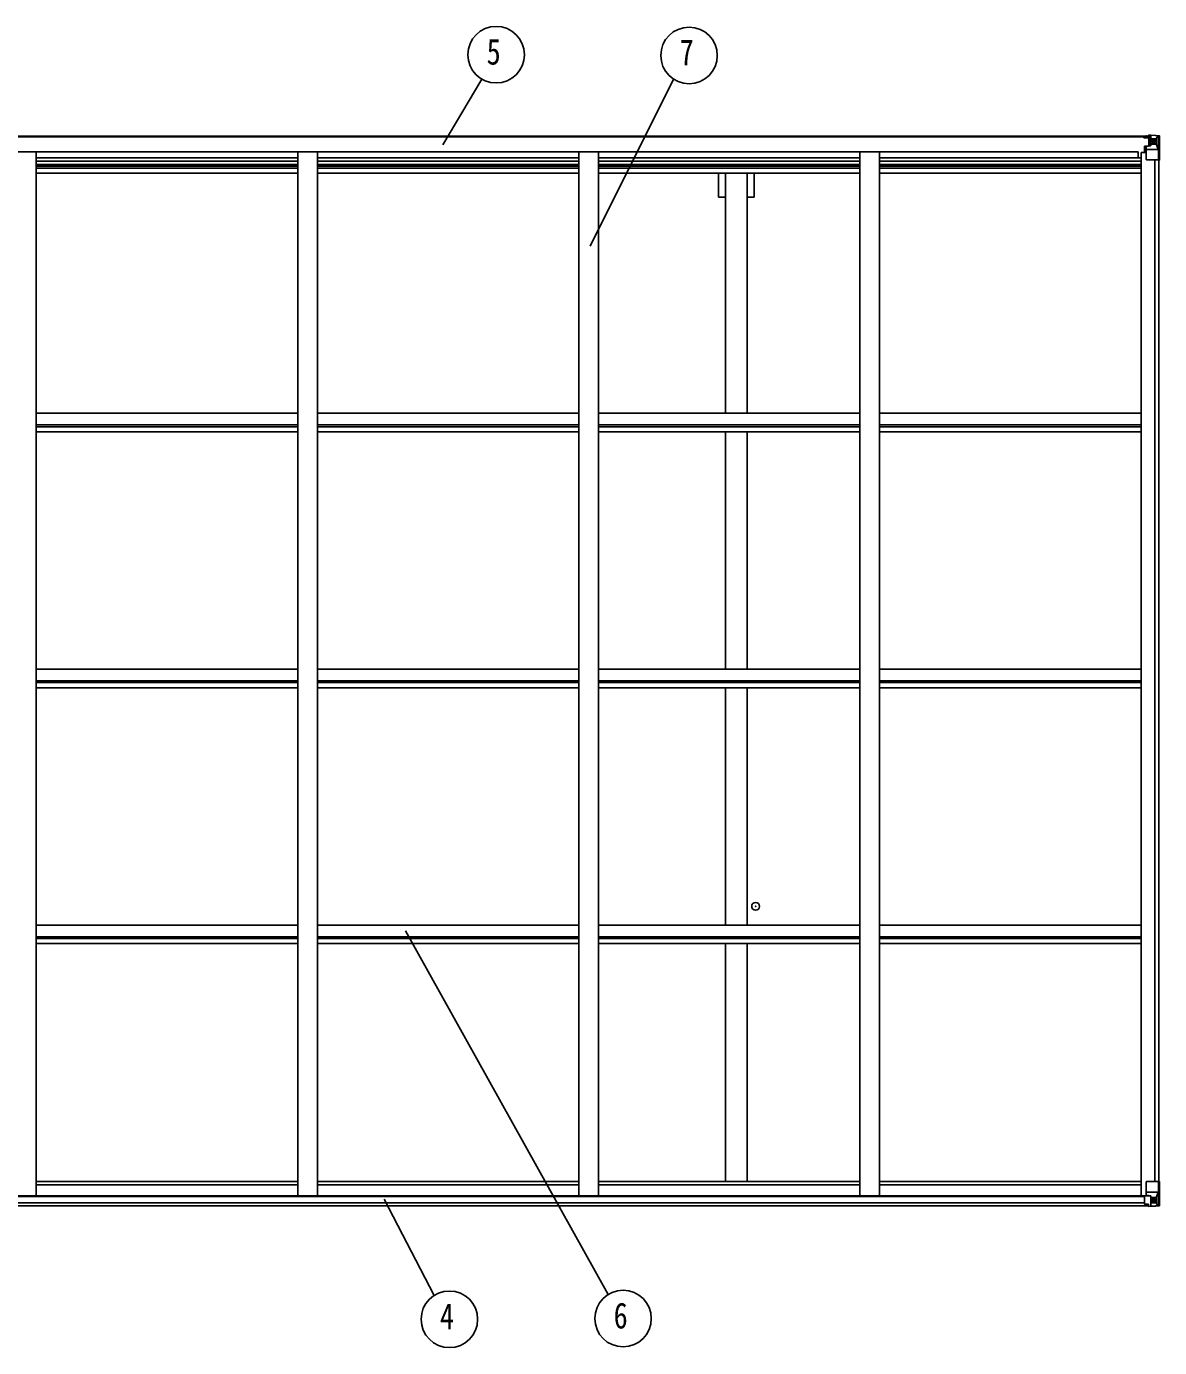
# Model space of a CAD drawing. Units: millimetres, scale not verified. Extents: x -10512 to 10512, y -7425 to 7425.
# Drawn here: x -1611 to 1275, y -1509 to 1856 of the extents above; entities that cross this region are included whole.
import ezdxf
from ezdxf.enums import TextEntityAlignment as Align

# ---------------------------------------------------------------- set-up
doc = ezdxf.new("R2010")
doc.units = ezdxf.units.MM
doc.header["$LTSCALE"] = 40
doc.header["$PDMODE"] = 32
doc.header["$PDSIZE"] = 20
for name, color, linetype in [('0-4_YKK_13', 4, 'Continuous'), ('0-5_YKK_A1', 4, 'Continuous'), ('0-6_YKK_D', 6, 'Continuous')]:
    doc.layers.add(name, color=color, linetype=linetype)
doc.styles.add('ＭＳ ゴシック', font='')
doc.styles.get('ＭＳ ゴシック').set_extended_font_data('MS Gothic')

msp = doc.modelspace()

# ---------------------------------------------------------------- linework, layer by layer
at = {"layer": '0-4_YKK_13'}
for p, q in [((1234.83, 1573.42), (1234.83, 1574.35)), ((1235.83, 1573.42), (1234.83, 1573.42)), ((1234.83, 1573.42), (1234.83, 1571.86)), ((1234.83, 1571.74), (1234.83, 1571.86)), ((1235.83, 1574.35), (1235.83, 1573.42)), ((1240.83, 1573.42), (1235.83, 1573.42)), ((1236.33, 1550.59), (1237.33, 1550.6)), ((1236.33, 1534.38), (1236.33, 1550.59)), ((1237.33, 1548.87), (1236.33, 1548.87)), ((1241.38, 1550.64), (1237.33, 1550.6)), ((1241.03, 1576.92), (1239.34, 1576.49)), ((1240.83, 1571.82), (1240.83, 1573.42)), ((1240.83, 1571.82), (1250.83, 1571.73)), ((1240.83, 1516.72), (1240.83, 1549.82)), ((1241.03, 1576.92), (1241.33, 1576.92)), ((1241.33, 1576.92), (1241.33, 1576.49)), ((1252.01, 1552.37), (1241.66, 1550.72)), ((1241.66, 1550.08), (1252.01, 1551.74)), ((1241.66, 1550.72), (1241.66, 1550.08)), ((1242.83, 1573.68), (1250.83, 1573.68)), ((1242.83, 1573.66), (1250.83, 1573.66)), ((1246.33, 1579.12), (1252.83, 1578.72)), ((1246.33, 1578.24), (1246.33, 1579.12)), ((1252.83, 1577.84), (1246.33, 1578.24)), ((1246.33, 1577.72), (1246.33, 1578.24)), ((1246.33, 1577.72), (1246.33, 1577.31)), ((1246.33, 1577.31), (1251.33, 1577.22)), ((1246.33, 1577.31), (1246.33, 1576.49)), ((1247.33, 1551.62), (1247.33, 1571.59)), ((1251.22, 1571.36), (1247.33, 1571.36)), ((1247.33, 1567.73), (1251.33, 1567.73)), ((1247.33, 1559.52), (1251.33, 1559.52)), ((1250.83, 1573.68), (1250.83, 1571.73)), ((1250.83, 1572.66), (1251.33, 1572.66)), ((1250.84, 1571.73), (1250.83, 1571.73)), ((1250.84, 1571.57), (1250.84, 1571.73)), ((1251.33, 1573.02), (1252.83, 1573.02)), ((1251.33, 1569.48), (1252.83, 1569.48)), ((1251.33, 1555.92), (1252.83, 1555.92)), ((1252.01, 1551.74), (1252.01, 1552.37)), ((1252.83, 1552.63), (1252.83, 1578.72)), ((1252.83, 1578.61), (1264.83, 1577.83)), ((1253.83, 1569.48), (1252.83, 1569.48)), ((1264.83, 1569.48), (1252.83, 1569.48)), ((1264.83, 1555.92), (1252.83, 1555.92)), ((1259.35, 1562.28), (1259.35, 1561.32)), ((1267.17, 1569.43), (1264.83, 1569.49)), ((1264.83, 1555.92), (1267.17, 1555.96)), ((1264.83, 1555.92), (1264.83, 1555.92)), ((1264.92, 1577.82), (1272.85, 1577.35)), ((1267.17, 1555.96), (1267.17, 1569.43)), ((1271.44, 1542.61), (1267.3, 1554.69)), ((1268.02, 1572.93), (1270.75, 1576.6)), ((1271.99, 1576.38), (1271.99, 1576.31)), ((1271.99, 1515.72), (1271.99, 1576.31)), ((1273.89, 1577.44), (1273.89, 1577.44)), ((1273.89, 1577.39), (1273.89, 1577.43)), ((1274.83, 1576.43), (1274.83, 1576.4)), ((1236.33, 1538.72), (1240.83, 1538.72)), ((1264.83, 1542.39), (1240.83, 1542.39)), ((1271.99, 1515.72), (1241.83, 1515.72)), ((1271.44, 1542.61), (1264.83, 1542.39)), ((1240.83, -1086.92), (1240.83, -1120.01)), ((1274.83, -1085.92), (1241.83, -1085.92)), ((1271.99, -1085.92), (1271.99, -1146.5)), ((1274.83, -1146.63), (1274.83, -1085.92)), ((1236.33, -1123.07), (1236.33, -1143.23)), ((1246.33, -1122.13), (1237.33, -1122.16)), ((1264.83, -1112.58), (1240.83, -1112.58)), ((1241.66, -1120.27), (1252.01, -1121.93)), ((1241.66, -1120.91), (1241.66, -1120.27)), ((1249.31, -1122.13), (1241.66, -1120.91)), ((1252.83, -1122.13), (1246.33, -1122.13)), ((1246.33, -1149.31), (1246.33, -1143.37)), ((1252.01, -1121.93), (1252.01, -1122.13)), ((1252.83, -1122.13), (1252.83, -1148.92)), ((1252.83, -1126.12), (1264.83, -1126.12)), ((1264.83, -1139.67), (1252.83, -1139.67)), ((1260.31, -1132.48), (1260.31, -1131.52)), ((1271.44, -1112.8), (1264.83, -1112.58)), ((1264.83, -1126.11), (1264.83, -1126.12)), ((1264.83, -1126.11), (1267.17, -1126.15)), ((1267.17, -1139.62), (1264.83, -1139.68)), ((1267.17, -1126.15), (1267.17, -1139.62)), ((1271.44, -1112.8), (1267.3, -1124.88)), ((1268.02, -1143.13), (1270.75, -1146.79)), ((1237.33, -1143.94), (1246.33, -1144)), ((1252.83, -1148.8), (1264.83, -1148.02)), ((1264.92, -1148.01), (1272.85, -1147.54)), ((1271.99, -1146.57), (1271.99, -1146.5)), ((1273.89, -1147.58), (1273.89, -1147.63))]:
    msp.add_line(p, q, dxfattribs=at)
for points in [[(1240.83, 1571.82), (1240.83, 1571.81), (1234.83, 1571.86)], [(1235.83, 1571.7), (1250.83, 1571.57), (1250.84, 1571.57)], [(1237.33, 1550.6), (1237.33, 1548.87), (1240.83, 1548.85)], [(1250.83, 1572.66), (1242.83, 1572.66), (1242.83, 1574.35)], [(1246.33, 1577.72), (1251.33, 1577.72), (1251.33, 1552.26)], [(1273.89, 1577.44), (1264.83, 1577.99), (1252.83, 1578.72)], [(1258.39, 1564.2), (1257.43, 1564.2), (1257.43, 1563.24), (1258.39, 1563.24)], [(1260.31, 1565.16), (1260.31, 1566.12), (1259.35, 1566.12), (1259.35, 1565.16)], [(1259.35, 1561.32), (1260.31, 1561.32), (1260.31, 1562.28)], [(1261.27, 1563.24), (1262.23, 1563.24), (1262.23, 1564.2), (1261.27, 1564.2)], [(1274.83, 1576.4), (1274.83, 1515.72), (1271.99, 1515.72)], [(1236.33, -1143.23), (1236.34, -1143.33), (1246.33, -1143.37)], [(1258.39, -1133.44), (1257.43, -1133.44), (1257.43, -1134.4), (1258.39, -1134.4)], [(1260.31, -1131.52), (1259.35, -1131.52), (1259.35, -1132.48)], [(1259.35, -1135.36), (1259.35, -1136.32), (1260.31, -1136.32), (1260.31, -1135.36)], [(1261.27, -1134.4), (1262.23, -1134.4), (1262.23, -1133.44), (1261.27, -1133.44)], [(1273.89, -1147.63), (1264.83, -1148.18), (1246.33, -1149.31)]]:
    msp.add_lwpolyline(points, dxfattribs=at)
for centre in [(1259.83, 1563.72), (1259.83, -1133.92)]:
    msp.add_circle(centre, 5.3, dxfattribs=at)
for centre, radius, start, end in [((1235.69, 1579.38), 7.69, 263.56574, 271.03001), ((1241.77, 1549.79), 0.937, 96.73234, 177.67791), ((1241.77, 1549.15), 0.937, 96.73234, 177.67791), ((1250.83, 1574.18), 0.5, 270.00309, 0.00198), ((1250.83, 1574.16), 0.5, 269.99891, 359.99891), ((1250.83, 1571.23), 0.5, 359.95536, 89.47105), ((1250.82, 1571.05), 0.513, 358.95293, 88.11972), ((1251.9, 1553.3), 0.937, 276.73234, 357.67791), ((1251.9, 1552.67), 0.937, 276.73234, 357.67791), ((1258.39, 1565.16), 0.96, 270, 0), ((1258.39, 1562.28), 0.96, 0, 90), ((1261.27, 1565.16), 0.96, 180, 270), ((1261.27, 1562.28), 0.96, 90, 180), ((1270.71, 1576.43), 1.28, 357.54105, 48.82169), ((1272.68, 1590.04), 12.7, 264.89689, 270.75534), ((1273.83, 1576.44), 1, 359.99921, 86.49983), ((1273.83, 1576.43), 0.999, 0.04917, 86.5576), ((1273.83, 1576.4), 0.999, 0.04917, 86.5576), ((1241.83, 1516.72), 1, 180, 270), ((1241.83, -1086.92), 1, 90, 180), ((1241.77, -1119.34), 0.937, 182.32209, 263.26766), ((1241.77, -1119.98), 0.937, 182.32209, 263.26766), ((1251.9, -1122.86), 0.937, 50.93398, 83.26766), ((1258.39, -1132.48), 0.96, 270, 0), ((1258.39, -1135.36), 0.96, 0, 90), ((1261.27, -1132.48), 0.96, 180, 270), ((1261.27, -1135.36), 0.96, 90, 180), ((1270.71, -1146.62), 1.28, 311.17831, 2.45895), ((1272.68, -1160.23), 12.7, 89.24466, 95.10311), ((1273.83, -1146.59), 0.999, 273.4424, 359.95083), ((1273.83, -1146.62), 0.999, 273.4424, 359.95083), ((1273.83, -1146.63), 1, 273.50017, 0.00079)]:
    msp.add_arc(centre, radius, start, end, dxfattribs=at)
for centre, major_axis, ratio, start_param, end_param in [((1346.58, 1569.48), (-81.75, 0), 0.061163, 6.2824128, 6.2831853), ((1270.04, 1569.35), (-0.03, 5), 0.573921, 0.7672717, 1.551125), ((1268.57, 1555.98), (0, 3), 0.468246, 1.5772882, 2.0127935), ((1271.7, 1574.42), (0.02, 3), 0.466854, 0.125683, 0.7596956), ((1271.89, 1577.51), (-2, 0.12), 0.060933, 2.0712557, 3.1453404), ((1072.89, 1589.75), (-201, 12.36), 0.060933, 3.1453404, 3.145839), ((1270.72, 1544.95), (-0.85, 2.32), 0.403757, 3.0087805, 3.9744392), ((1237.33, -1123.07), (-1, -0.021), 0.906239, 4.6936843, 6.2644806), ((1237.33, -1143.23), (-1, 0.012), 0.707053, 0.1587743, 1.5795216), ((1346.58, -1139.67), (-81.75, 0), 0.061163, 0, 0.0007725), ((1268.57, -1126.17), (0, -3), 0.468246, 4.2703918, 4.7058971), ((1270.04, -1139.54), (-0.03, -5), 0.573921, 4.7320603, 5.5159136), ((1270.72, -1115.15), (-0.85, -2.32), 0.403757, 2.3087461, 3.2744049), ((1271.7, -1144.61), (0.02, -3), 0.466854, 5.5234897, 6.1575023), ((1271.89, -1147.71), (-2, -0.12), 0.060933, 3.1378449, 4.2119296), ((1072.89, -1159.94), (-201, -12.36), 0.060933, 3.1373463, 3.1378449)]:
    msp.add_ellipse(centre, major_axis=major_axis, ratio=ratio, start_param=start_param, end_param=end_param, dxfattribs=at)
at = {"layer": '0-5_YKK_A1'}
for p, q in [((-3757.67, 1576.49), (1251.33, 1576.49)), ((-3757.67, 1574.35), (1251.33, 1574.35)), ((-3726.67, 1536.21), (1220.33, 1536.21)), ((-1586.17, 1536.19), (-1586.17, -1121.94)), ((-1586.17, 1520.69), (-920.17, 1520.69)), ((-920.17, 1536.19), (-920.17, -1121.94)), ((-870.17, 1536.19), (-870.17, -1121.94)), ((-870.17, 1520.69), (-204.17, 1520.69)), ((-204.17, 1536.19), (-204.17, -1121.94)), ((-154.17, 1536.19), (-154.17, -1121.94)), ((-154.17, 1520.69), (511.83, 1520.69)), ((511.83, 1536.19), (511.83, -1121.94)), ((561.83, 1536.19), (561.83, -1121.94)), ((561.83, 1520.69), (1227.83, 1520.69)), ((1220.33, 1520.69), (1220.33, 1536.21)), ((1227.83, 1534.38), (1227.83, -1121.94)), ((1227.83, 1534.38), (1240.83, 1534.38)), ((1263.13, 1515.72), (1263.13, -1085.92)), ((1272.83, 1515.72), (1272.83, -1085.92)), ((-1586.17, 1512.3), (-920.17, 1512.3)), ((-1586.17, 1504.1), (-920.17, 1504.1)), ((-1586.17, 1500.17), (-920.17, 1500.17)), ((-1586.17, 1495.09), (-920.17, 1495.09)), ((-1586.17, 1482.09), (-920.17, 1482.09)), ((-870.17, 1512.3), (-204.17, 1512.3)), ((-870.17, 1504.1), (-204.17, 1504.1)), ((-870.17, 1500.17), (-204.17, 1500.17)), ((-870.17, 1495.09), (-204.17, 1495.09)), ((-870.17, 1482.09), (-204.17, 1482.09)), ((-154.17, 1512.3), (511.83, 1512.3)), ((-154.17, 1504.1), (511.83, 1504.1)), ((-154.17, 1500.17), (511.83, 1500.17)), ((-154.17, 1495.09), (511.83, 1495.09)), ((-154.17, 1482.09), (511.83, 1482.09)), ((151.63, 1420.49), (151.63, 1480.9)), ((169.33, 870.64), (169.33, 1480.9)), ((224.33, 870.64), (224.33, 1480.9)), ((242.03, 1420.49), (242.03, 1480.9)), ((561.83, 1512.3), (1227.83, 1512.3)), ((561.83, 1504.1), (1227.83, 1504.1)), ((561.83, 1500.17), (1227.83, 1500.17)), ((561.83, 1495.09), (1227.83, 1495.09)), ((561.83, 1482.09), (1227.83, 1482.09)), ((151.63, 1420.49), (169.33, 1420.49)), ((224.33, 1420.49), (242.03, 1420.49)), ((-1586.17, 870.76), (-920.2, 870.76)), ((-870.17, 870.76), (-204.2, 870.76)), ((-154.17, 870.76), (511.8, 870.76)), ((561.83, 870.76), (1227.8, 870.76)), ((-1586.17, 841.03), (-920.2, 841.03)), ((-1586.17, 836.48), (-920.2, 836.48)), ((-1586.17, 823.47), (-920.2, 823.47)), ((-870.17, 841.03), (-204.2, 841.03)), ((-870.17, 836.48), (-204.2, 836.48)), ((-870.17, 823.47), (-204.2, 823.47)), ((-154.17, 841.03), (511.8, 841.03)), ((-154.17, 836.48), (511.8, 836.48)), ((-154.17, 823.47), (511.8, 823.47)), ((169.33, 218.98), (169.33, 822.27)), ((224.33, 218.98), (224.33, 822.27)), ((561.83, 841.03), (1227.8, 841.03)), ((561.83, 836.48), (1227.8, 836.48)), ((561.83, 823.47), (1227.8, 823.47)), ((-1586.17, 219.1), (-920.2, 219.1)), ((-870.17, 219.1), (-204.2, 219.1)), ((-154.17, 219.1), (511.8, 219.1)), ((561.83, 219.1), (1227.8, 219.1)), ((-1586.17, 189.37), (-920.2, 189.37)), ((-1586.17, 184.82), (-920.2, 184.82)), ((-1586.17, 171.81), (-920.2, 171.81)), ((-870.17, 189.37), (-204.2, 189.37)), ((-870.17, 184.82), (-204.2, 184.82)), ((-870.17, 171.81), (-204.2, 171.81)), ((-154.17, 189.37), (511.8, 189.37)), ((-154.17, 184.82), (511.8, 184.82)), ((-154.17, 171.81), (511.8, 171.81)), ((169.33, -432.68), (169.33, 170.61)), ((224.33, -432.68), (224.33, 170.61)), ((561.83, 189.37), (1227.8, 189.37)), ((561.83, 184.82), (1227.8, 184.82)), ((561.83, 171.81), (1227.8, 171.81)), ((-1586.17, -432.56), (-920.2, -432.56)), ((-870.17, -432.56), (-204.2, -432.56)), ((-154.17, -432.56), (511.8, -432.56)), ((561.83, -432.56), (1227.8, -432.56)), ((-1586.17, -462.29), (-920.2, -462.29)), ((-1586.17, -466.84), (-920.2, -466.84)), ((-870.17, -462.29), (-204.2, -462.29)), ((-870.17, -466.84), (-204.2, -466.84)), ((-154.17, -462.29), (511.8, -462.29)), ((-154.17, -466.84), (511.8, -466.84)), ((561.83, -462.29), (1227.8, -462.29)), ((561.83, -466.84), (1227.8, -466.84)), ((-1586.17, -479.85), (-920.2, -479.85)), ((-870.17, -479.85), (-204.2, -479.85)), ((-154.17, -479.85), (511.8, -479.85)), ((169.33, -1084.96), (169.33, -481.05)), ((224.33, -1084.96), (224.33, -481.05)), ((561.83, -479.85), (1227.8, -479.85)), ((-1586.17, -1085.77), (-920.17, -1085.77)), ((-1586.17, -1094.11), (-920.17, -1094.11)), ((-870.17, -1085.77), (-204.17, -1085.77)), ((-870.17, -1094.11), (-204.17, -1094.11)), ((-154.17, -1085.77), (511.83, -1085.77)), ((-154.17, -1094.11), (511.83, -1094.11)), ((561.83, -1085.77), (1227.83, -1085.77)), ((561.83, -1094.11), (1227.83, -1094.11)), ((-3754.43, -1121.94), (1248.1, -1121.94)), ((-3742.67, -1124.2), (1236.33, -1124.2)), ((-3742.67, -1139.81), (1236.33, -1139.81)), ((-3752.67, -1147.71), (1246.33, -1147.71))]:
    msp.add_line(p, q, dxfattribs=at)
msp.add_point((245.97, -384.99), dxfattribs=at)
at = {"layer": '0-6_YKK_D'}
for p, q in [((-550.25, 1554.01), (-451.54, 1721.63)), ((-175.8, 1295.9), (37.16, 1721.56)), ((-645.95, -447.73), (-129.19, -1373.31)), ((-700.21, -1130.7), (-573.04, -1376.09))]:
    msp.add_line(p, q, dxfattribs=at)
for centre in [(-415.01, 1783.68), (76.44, 1781.9), (-533.97, -1436.57), (-91.64, -1434.74)]:
    msp.add_circle(centre, 72, dxfattribs=at)

# ---------------------------------------------------------------- texts
at = {"layer": '0-6_YKK_D', "style": 'ＭＳ ゴシック', "width": 0.8}
for s, p in [('5', (-439.01, 1738.68)), ('7', (52.44, 1736.9)), ('4', (-557.97, -1481.57)), ('6', (-115.64, -1479.74))]:
    msp.add_text(s, height=65.98, dxfattribs=at).set_placement(p, align=Align.BOTTOM_LEFT)

doc.saveas('drawing.dxf')
